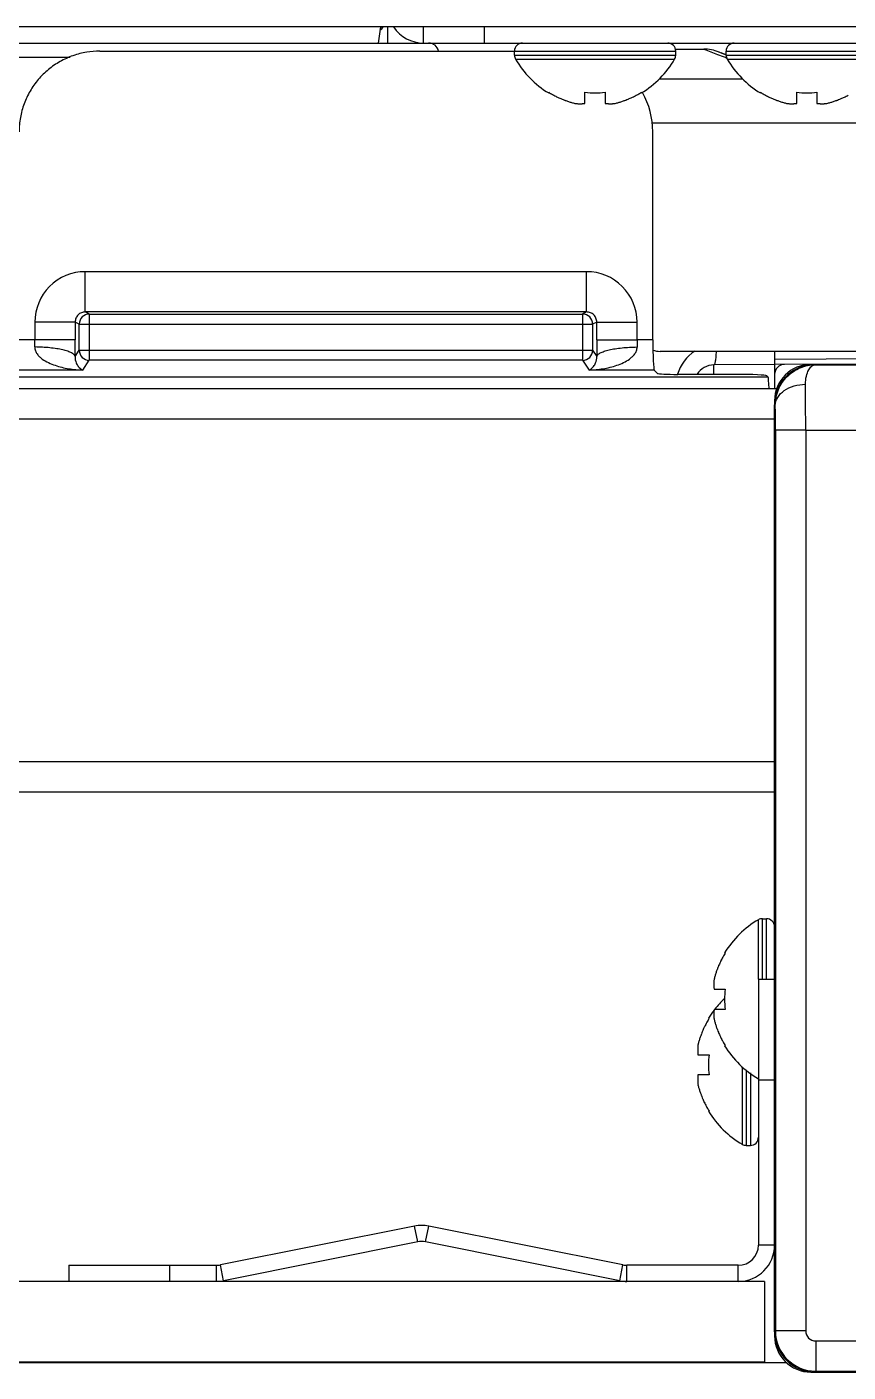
# Model space of a CAD drawing. Header units: millimetres. Extents: x -1538 to 3410, y -1646 to 2016.
# Drawn here: x 561.9 to 602.6, y -1585.4 to -1518.7 of the extents above; entities that cross this region are included whole.
import ezdxf

# ---------------------------------------------------------------- set-up
doc = ezdxf.new("R2010")
doc.units = ezdxf.units.MM
doc.header["$LTSCALE"] = 23.1
doc.layers.get('0').update_dxf_attribs({"linetype": 'CONTINUOUS'})

msp = doc.modelspace()

# ---------------------------------------------------------------- linework, layer by layer
at = {"linetype": 'Continuous'}
for p, q in [((647.034, -1518.664), (-171.766, -1518.664)), ((579.387, -1518.664), (579.285, -1519.464)), ((579.734, -1518.664), (579.734, -1519.464)), ((581.534, -1519.464), (581.534, -1518.664)), ((584.534, -1518.664), (584.534, -1519.464)), ((-144.466, -1519.464), (581.534, -1519.464)), ((565.477, -1519.864), (586.034, -1519.864)), ((581.534, -1519.464), (646.734, -1519.464)), ((586.034, -1519.864), (594.034, -1519.864)), ((586.034, -1520.064), (586.034, -1519.864)), ((594.014, -1519.764), (595.433, -1519.764)), ((594.034, -1520.064), (594.034, -1519.864)), ((595.435, -1519.77), (595.42, -1519.764)), ((596.534, -1519.864), (604.534, -1519.864)), ((596.534, -1520.064), (596.534, -1519.864)), ((-145.175, -1520.158), (563.999, -1520.158)), ((586.034, -1520.064), (594.034, -1520.064)), ((586.089, -1520.265), (593.98, -1520.265)), ((596.337, -1519.977), (596.179, -1519.913)), ((596.222, -1519.931), (596.179, -1519.913)), ((596.538, -1520.055), (596.288, -1519.957)), ((596.508, -1520.044), (596.337, -1519.977)), ((596.534, -1520.053), (596.508, -1520.044)), ((596.534, -1520.064), (604.534, -1520.064)), ((596.543, -1520.193), (596.54, -1520.192)), ((596.589, -1520.265), (604.48, -1520.265)), ((593.216, -1521.241), (597.352, -1521.241)), ((587.734, -1521.942), (587.734, -1521.909)), ((589.534, -1522.459), (589.534, -1521.909)), ((590.534, -1521.909), (590.534, -1522.459)), ((592.334, -1521.909), (592.334, -1521.942)), ((598.234, -1521.942), (598.234, -1521.909)), ((600.034, -1522.459), (600.034, -1521.909)), ((601.034, -1521.909), (601.034, -1522.459)), ((592.858, -1523.431), (615.947, -1523.431)), ((592.896, -1534.192), (592.896, -1523.864)), ((589.616, -1530.809), (564.753, -1530.809)), ((564.753, -1532.809), (564.753, -1530.809)), ((589.616, -1532.809), (589.616, -1530.809)), ((589.616, -1532.809), (564.753, -1532.809)), ((564.955, -1532.91), (564.753, -1532.809)), ((564.955, -1532.91), (589.413, -1532.91)), ((564.955, -1532.91), (564.955, -1535.208)), ((589.616, -1532.809), (589.413, -1532.91)), ((589.413, -1532.91), (589.413, -1535.208)), ((564.252, -1533.308), (562.253, -1533.308)), ((562.253, -1533.308), (562.253, -1534.192)), ((564.456, -1533.41), (564.252, -1533.308)), ((564.252, -1533.308), (564.252, -1534.192)), ((564.456, -1533.41), (589.913, -1533.41)), ((564.456, -1534.709), (564.456, -1533.41)), ((590.117, -1533.308), (589.913, -1533.41)), ((589.913, -1533.41), (589.913, -1534.709)), ((590.117, -1533.308), (592.116, -1533.308)), ((590.117, -1534.192), (590.117, -1533.308)), ((592.116, -1534.192), (592.116, -1533.308)), ((562.253, -1534.192), (561.473, -1534.192)), ((564.252, -1534.192), (562.253, -1534.192)), ((590.117, -1534.192), (592.116, -1534.192)), ((592.896, -1534.192), (592.116, -1534.192)), ((564.248, -1535.02), (564.456, -1534.709)), ((564.456, -1534.709), (589.913, -1534.709)), ((564.634, -1535.69), (564.955, -1535.208)), ((589.413, -1535.208), (564.955, -1535.208)), ((589.413, -1535.208), (589.735, -1535.69)), ((589.913, -1534.709), (590.12, -1535.02)), ((608.934, -1534.764), (593.258, -1534.764)), ((598.934, -1534.764), (598.934, -1536.614)), ((608.982, -1535.12), (598.934, -1535.164)), ((564.634, -1535.69), (561.398, -1535.69)), ((592.971, -1535.69), (589.735, -1535.69)), ((592.971, -1535.69), (593.135, -1535.854)), ((597.051, -1535.904), (594.133, -1535.904)), ((598.934, -1535.414), (595.926, -1535.44)), ((609.233, -1535.369), (598.934, -1535.414)), ((600.734, -1535.414), (647.134, -1535.414)), ((600.948, -1535.428), (600.934, -1535.414)), ((600.948, -1535.428), (646.92, -1535.428)), ((598.61, -1536.039), (555.759, -1536.039)), ((598.549, -1535.978), (598.61, -1536.039)), ((-159.156, -1536.614), (599.038, -1536.614)), ((598.934, -1537.214), (598.934, -1583.614)), ((598.97, -1537.449), (598.934, -1537.413)), ((598.934, -1583.414), (598.934, -1537.413)), ((-159.066, -1538.114), (598.934, -1538.114)), ((600.478, -1538.677), (598.978, -1538.677)), ((598.978, -1538.677), (598.978, -1583.37)), ((600.478, -1538.677), (647.39, -1538.677)), ((600.478, -1538.677), (600.478, -1583.37)), ((-159.066, -1555.114), (598.934, -1555.114)), ((-159.066, -1556.614), (598.934, -1556.614)), ((598.132, -1565.914), (598.132, -1562.968)), ((598.334, -1562.914), (598.534, -1562.914)), ((598.334, -1565.914), (598.334, -1562.914)), ((598.534, -1565.914), (598.534, -1562.914)), ((596.456, -1564.614), (596.489, -1564.614)), ((598.134, -1565.914), (598.934, -1565.914)), ((598.134, -1565.914), (598.134, -1579.114)), ((595.938, -1566.414), (596.489, -1566.414)), ((595.656, -1567.864), (595.689, -1567.864)), ((596.489, -1567.414), (595.938, -1567.414)), ((596.489, -1569.214), (596.456, -1569.214)), ((595.138, -1569.664), (595.689, -1569.664)), ((597.332, -1570.265), (597.332, -1574.109)), ((597.534, -1570.426), (597.534, -1574.164)), ((597.734, -1570.571), (597.734, -1574.164)), ((595.689, -1570.664), (595.138, -1570.664)), ((598.134, -1570.914), (598.934, -1570.914)), ((595.689, -1572.464), (595.656, -1572.464)), ((597.534, -1574.164), (597.734, -1574.164)), ((581.081, -1578.168), (571.452, -1580.094)), ((581.238, -1578.953), (581.081, -1578.168)), ((581.63, -1578.953), (581.787, -1578.168)), ((591.416, -1580.094), (581.787, -1578.168)), ((581.238, -1578.953), (571.609, -1580.879)), ((591.259, -1580.879), (581.63, -1578.953)), ((598.934, -1579.114), (598.134, -1579.114)), ((563.934, -1580.114), (571.256, -1580.114)), ((563.934, -1580.114), (563.934, -1580.914)), ((568.934, -1580.114), (568.934, -1580.914)), ((571.256, -1580.914), (571.256, -1580.114)), ((571.609, -1580.879), (571.452, -1580.094)), ((591.259, -1580.879), (591.416, -1580.094)), ((597.134, -1580.114), (591.612, -1580.114)), ((591.612, -1580.914), (591.612, -1580.114)), ((597.134, -1580.914), (597.134, -1580.114)), ((598.434, -1580.914), (-158.566, -1580.914)), ((598.434, -1580.914), (598.434, -1584.914)), ((598.978, -1583.37), (598.934, -1583.414)), ((600.478, -1583.37), (598.978, -1583.37)), ((600.978, -1583.87), (646.89, -1583.87)), ((600.978, -1583.87), (600.978, -1585.369)), ((598.434, -1584.914), (-158.566, -1584.914)), ((599.54, -1584.956), (523.434, -1584.956)), ((600.734, -1585.414), (647.134, -1585.414)), ((600.978, -1585.369), (600.934, -1585.414)), ((646.935, -1585.414), (600.934, -1585.414)), ((600.978, -1585.369), (646.89, -1585.369))]:
    msp.add_line(p, q, dxfattribs=at)
for centre, radius, start, end in [((578.724, -1518.054), 1.01, 309.46637, 322.73465), ((581.534, -1517.664), 1.8, 213.79718, 270), ((565.477, -1523.877), 4.014, 90.00065, 99.34011), ((581.782, -1519.964), 0.5, 11.5479, 90), ((586.434, -1519.864), 0.4, 90, 180), ((593.634, -1519.864), 0.4, 0, 90), ((595.42, -1521.764), 2, 67.67798, 90.00006), ((602.05, -1504.126), 16.985, 247.07748, 249.54098), ((596.934, -1519.864), 0.4, 90, 180), ((586.434, -1520.064), 0.4, 180, 210.30118), ((590.233, -1517.844), 4.8, 210.30118, 238.62729), ((590.233, -1517.844), 4.8, 210.30118, 238.62729), ((589.835, -1517.844), 4.8, 301.37271, 329.69882), ((589.835, -1517.844), 4.8, 301.37271, 329.69882), ((593.634, -1520.064), 0.4, 329.69882, 360), ((602.045, -1504.134), 16.976, 249.54783, 250.85591), ((601.923, -1504.483), 16.606, 250.85984, 251.0863), ((596.934, -1520.064), 0.4, 180, 210.30118), ((600.733, -1517.844), 4.8, 210.30118, 238.62729), ((600.733, -1517.844), 4.8, 210.30118, 238.62729), ((590.221, -1517.856), 4.755, 238.46592, 241.0313), ((590.219, -1517.86), 4.75, 241.03163, 241.99262), ((590.217, -1517.862), 4.747, 241.99259, 243.31875), ((590.216, -1517.866), 4.744, 243.3188, 244.45978), ((590.214, -1517.869), 4.74, 244.45979, 245.42782), ((590.212, -1517.874), 4.735, 245.4278, 246.68253), ((590.21, -1517.878), 4.73, 246.68262, 247.45262), ((590.207, -1517.885), 4.723, 247.45244, 248.99746), ((590.205, -1517.892), 4.715, 248.99775, 249.4819), ((590.201, -1517.903), 4.704, 249.48126, 251.53441), ((590.195, -1517.921), 4.684, 251.53495, 252.62273), ((590.19, -1517.936), 4.669, 252.62279, 253.60512), ((590.181, -1517.966), 4.637, 253.60363, 255.68242), ((589.288, -1520.469), 2.006, 262.72591, 264.7415), ((589.286, -1520.491), 1.985, 264.74422, 265.39912), ((589.285, -1520.503), 1.973, 265.39843, 266.78331), ((589.285, -1520.514), 1.962, 266.78409, 267.62352), ((589.284, -1520.52), 1.955, 267.62337, 268.84548), ((589.284, -1520.525), 1.951, 268.84587, 270.92582), ((589.284, -1520.522), 1.953, 270.92611, 271.99638), ((589.284, -1520.516), 1.96, 271.99641, 273.02279), ((589.283, -1520.506), 1.97, 273.0233, 274.28602), ((589.283, -1520.493), 1.982, 274.28565, 275.13722), ((589.28, -1520.47), 2.005, 275.14015, 277.27441), ((590.034, -1518.164), 3.778, 262.39527, 277.60473), ((590.788, -1520.47), 2.005, 262.72561, 264.85983), ((590.786, -1520.493), 1.982, 264.86274, 265.71439), ((590.785, -1520.505), 1.97, 265.71404, 266.97664), ((590.785, -1520.516), 1.959, 266.97715, 268.00366), ((590.784, -1520.522), 1.954, 268.00369, 269.07382), ((590.784, -1520.525), 1.95, 269.07411, 270.19949), ((590.784, -1520.524), 1.951, 270.19954, 271.15407), ((590.784, -1520.52), 1.955, 271.15446, 272.37669), ((590.784, -1520.514), 1.962, 272.37652, 273.21587), ((590.783, -1520.503), 1.973, 273.21665, 274.6016), ((590.782, -1520.49), 1.985, 274.6009, 275.25576), ((590.78, -1520.469), 2.006, 275.2585, 277.27409), ((589.888, -1517.966), 4.637, 284.31758, 286.39637), ((589.879, -1517.936), 4.669, 286.39488, 287.37721), ((589.874, -1517.921), 4.684, 287.37727, 288.46505), ((589.868, -1517.903), 4.704, 288.46559, 290.51874), ((589.864, -1517.892), 4.715, 290.5181, 291.00225), ((589.861, -1517.885), 4.723, 291.00254, 292.54756), ((589.858, -1517.878), 4.73, 292.54738, 293.31738), ((589.856, -1517.874), 4.735, 293.31747, 294.5722), ((589.854, -1517.869), 4.74, 294.57218, 295.5402), ((589.853, -1517.866), 4.744, 295.54022, 296.6812), ((589.851, -1517.862), 4.747, 296.68125, 298.00741), ((589.85, -1517.86), 4.75, 298.00738, 298.96837), ((589.848, -1517.856), 4.755, 298.9687, 301.53408), ((588.9, -1523.864), 3.996, 0.00177, 29.17985), ((600.721, -1517.856), 4.755, 238.46592, 241.0313), ((600.719, -1517.86), 4.75, 241.03163, 241.99262), ((600.717, -1517.862), 4.747, 241.99259, 243.31875), ((600.716, -1517.866), 4.744, 243.3188, 244.45978), ((600.714, -1517.869), 4.74, 244.45979, 245.42782), ((600.712, -1517.874), 4.735, 245.4278, 246.68253), ((600.71, -1517.878), 4.73, 246.68262, 247.45262), ((600.707, -1517.885), 4.723, 247.45244, 248.99746), ((600.705, -1517.892), 4.715, 248.99775, 249.4819), ((600.701, -1517.903), 4.704, 249.48126, 251.53441), ((600.695, -1517.921), 4.684, 251.53495, 252.62273), ((600.69, -1517.936), 4.669, 252.62279, 253.60512), ((600.681, -1517.966), 4.637, 253.60363, 255.68242), ((599.788, -1520.469), 2.006, 262.72591, 264.7415), ((599.786, -1520.491), 1.985, 264.74422, 265.39912), ((599.785, -1520.503), 1.973, 265.39843, 266.78331), ((599.785, -1520.514), 1.962, 266.78409, 267.62352), ((599.784, -1520.52), 1.955, 267.62337, 268.84548), ((599.784, -1520.525), 1.951, 268.84587, 270.92582), ((599.784, -1520.522), 1.953, 270.92611, 271.99638), ((599.784, -1520.516), 1.96, 271.99641, 273.02279), ((599.783, -1520.506), 1.97, 273.0233, 274.28602), ((599.783, -1520.493), 1.982, 274.28565, 275.13722), ((599.78, -1520.47), 2.005, 275.14015, 277.27441), ((600.534, -1518.164), 3.778, 262.39527, 277.60473), ((601.288, -1520.47), 2.005, 262.72561, 264.85983), ((601.286, -1520.493), 1.982, 264.86274, 265.71439), ((601.285, -1520.505), 1.97, 265.71404, 266.97664), ((601.285, -1520.516), 1.959, 266.97715, 268.00366), ((601.284, -1520.522), 1.954, 268.00369, 269.07382), ((601.284, -1520.525), 1.95, 269.07411, 270.19949), ((601.284, -1520.524), 1.951, 270.19954, 271.15407), ((601.284, -1520.52), 1.955, 271.15446, 272.37669), ((601.284, -1520.514), 1.962, 272.37652, 273.21587), ((601.283, -1520.503), 1.973, 273.21665, 274.6016), ((601.282, -1520.49), 1.985, 274.6009, 275.25576), ((601.28, -1520.469), 2.006, 275.2585, 277.27409), ((600.388, -1517.966), 4.637, 284.31758, 286.39637), ((600.379, -1517.936), 4.669, 286.39488, 287.37721), ((600.374, -1517.921), 4.684, 287.37727, 288.46505), ((600.368, -1517.903), 4.704, 288.46559, 290.51874), ((600.364, -1517.892), 4.715, 290.5181, 291.00225), ((600.361, -1517.885), 4.723, 291.00254, 292.54756), ((600.358, -1517.878), 4.73, 292.54738, 293.31738), ((600.356, -1517.874), 4.735, 293.31747, 294.5722), ((600.354, -1517.869), 4.74, 294.57218, 295.5402), ((600.353, -1517.866), 4.744, 295.54022, 296.6812), ((600.351, -1517.862), 4.747, 296.68125, 298.00741), ((564.752, -1533.308), 2.499, 89.97935, 179.9915), ((589.617, -1533.308), 2.499, 0.0085, 90.02065), ((564.956, -1533.41), 0.5, 90.05852, 179.96948), ((589.413, -1533.41), 0.5, 0.03052, 89.94148), ((544.178, -1534.193), 18.074, 358.87774, 0.00234), ((465.849, -1534.194), 98.403, 359.51902, 0.00099), ((687.128, -1534.2), 97.011, 179.99555, 180.48444), ((609.918, -1534.196), 17.802, 179.98906, 181.13086), ((564.956, -1534.708), 0.501, 180.1504, 269.8963), ((589.412, -1534.708), 0.501, 270.1037, 359.8496), ((593.258, -1533.764), 1, 248.91742, 270), ((596.056, -1536.44), 2, 122.49683, 164.43524), ((595.934, -1536.44), 1, 90.5, 147.36653), ((599.434, -1535.911), 0.5, 90.24616, 179.99998), ((600.734, -1537.214), 1.8, 90, 180), ((318.975, -1538.621), 281.503, 359.98861, 0.45302), ((600.554, -1567.112), 4.8, 120.30118, 148.54207), ((598.334, -1563.314), 0.4, 90, 120.30118), ((598.534, -1563.314), 0.4, 0, 90), ((600.542, -1567.1), 4.755, 148.46592, 151.0313), ((600.513, -1567.087), 4.723, 157.45244, 158.99746), ((600.519, -1567.089), 4.73, 156.68262, 157.45262), ((600.524, -1567.091), 4.735, 155.4278, 156.68253), ((600.529, -1567.093), 4.74, 154.45979, 155.42782), ((600.532, -1567.095), 4.744, 153.3188, 154.45978), ((600.535, -1567.097), 4.747, 151.99259, 153.31875), ((600.538, -1567.098), 4.75, 151.03163, 151.99262), ((597.928, -1566.167), 2.005, 172.72561, 174.85983), ((600.431, -1567.06), 4.637, 163.60363, 165.68242), ((600.462, -1567.069), 4.669, 162.62279, 163.60512), ((600.477, -1567.074), 4.684, 161.53495, 162.62273), ((600.495, -1567.08), 4.704, 159.48126, 161.53441), ((600.506, -1567.084), 4.715, 158.99775, 159.4819), ((597.873, -1566.164), 1.95, 179.07411, 180.19949), ((597.874, -1566.164), 1.951, 180.19954, 181.15407), ((597.876, -1566.164), 1.954, 178.00369, 179.07382), ((597.877, -1566.163), 1.955, 181.15446, 182.37669), ((597.882, -1566.164), 1.959, 176.97715, 178.00366), ((597.884, -1566.163), 1.962, 182.37652, 183.21587), ((597.892, -1566.164), 1.97, 175.71404, 176.97664), ((597.895, -1566.163), 1.973, 183.21665, 184.6016), ((597.904, -1566.165), 1.982, 174.86274, 175.71439), ((597.907, -1566.162), 1.985, 184.6009, 185.25576), ((597.928, -1566.16), 2.006, 185.2585, 187.27409), ((600.242, -1566.914), 3.786, 172.40134, 179.99114), ((599.754, -1570.362), 4.8, 133.56201, 142.05712), ((600.242, -1566.913), 3.786, 180.00886, 187.59866), ((599.742, -1570.35), 4.755, 148.46592, 151.0313), ((599.754, -1570.362), 4.8, 142.76371, 148.54207), ((597.873, -1567.664), 1.951, 178.84587, 180.92582), ((597.878, -1567.664), 1.955, 177.62337, 178.84548), ((597.876, -1567.664), 1.953, 180.92611, 181.99638), ((597.884, -1567.664), 1.962, 176.78409, 177.62352), ((597.882, -1567.663), 1.96, 181.99641, 183.02279), ((597.892, -1567.663), 1.97, 183.0233, 184.28602), ((597.895, -1567.665), 1.973, 175.39843, 176.78331), ((597.905, -1567.662), 1.982, 184.28565, 185.13722), ((597.907, -1567.666), 1.985, 174.74422, 175.39912), ((597.928, -1567.66), 2.005, 185.14015, 187.27441), ((597.928, -1567.668), 2.006, 172.72591, 174.7415), ((600.431, -1566.767), 4.637, 194.31758, 196.39637), ((599.713, -1570.337), 4.723, 157.45244, 158.99746), ((599.719, -1570.339), 4.73, 156.68262, 157.45262), ((599.724, -1570.341), 4.735, 155.4278, 156.68253), ((599.729, -1570.343), 4.74, 154.45979, 155.42782), ((599.732, -1570.345), 4.744, 153.3188, 154.45978), ((599.735, -1570.347), 4.747, 151.99259, 153.31875), ((599.738, -1570.348), 4.75, 151.03163, 151.99262), ((600.462, -1566.758), 4.669, 196.39488, 197.37721), ((600.477, -1566.753), 4.684, 197.37727, 198.46505), ((600.495, -1566.747), 4.704, 198.46559, 200.51874), ((600.506, -1566.743), 4.715, 200.5181, 201.00225), ((600.513, -1566.74), 4.723, 201.00254, 202.54756), ((600.519, -1566.738), 4.73, 202.54738, 203.31738), ((600.524, -1566.736), 4.735, 203.31747, 204.5722), ((597.092, -1569.414), 1.97, 175.71404, 176.97664), ((597.104, -1569.415), 1.982, 174.86274, 175.71439), ((597.128, -1569.417), 2.005, 172.72561, 174.85983), ((599.631, -1570.31), 4.637, 163.60363, 165.68242), ((599.662, -1570.319), 4.669, 162.62279, 163.60512), ((599.677, -1570.324), 4.684, 161.53495, 162.62273), ((599.695, -1570.33), 4.704, 159.48126, 161.53441), ((599.706, -1570.334), 4.715, 158.99775, 159.4819), ((600.529, -1566.734), 4.74, 204.57218, 205.5402), ((600.532, -1566.732), 4.744, 205.54022, 206.6812), ((600.535, -1566.73), 4.747, 206.68125, 208.00741), ((600.538, -1566.729), 4.75, 208.00738, 208.96837), ((600.542, -1566.727), 4.755, 208.9687, 211.53408), ((600.554, -1566.715), 4.8, 211.45793, 239.69882), ((597.073, -1569.414), 1.95, 179.07411, 180.19949), ((597.074, -1569.414), 1.951, 180.19954, 181.15407), ((597.076, -1569.414), 1.954, 178.00369, 179.07382), ((597.077, -1569.413), 1.955, 181.15446, 182.37669), ((597.082, -1569.414), 1.959, 176.97715, 178.00366), ((597.084, -1569.413), 1.962, 182.37652, 183.21587), ((597.095, -1569.413), 1.973, 183.21665, 184.6016), ((597.107, -1569.412), 1.985, 184.6009, 185.25576), ((597.128, -1569.41), 2.006, 185.2585, 187.27409), ((599.442, -1570.164), 3.786, 172.40134, 179.99114), ((599.442, -1570.163), 3.786, 180.00886, 187.59866), ((597.073, -1570.914), 1.951, 178.84587, 180.92582), ((597.078, -1570.914), 1.955, 177.62337, 178.84548), ((597.076, -1570.914), 1.953, 180.92611, 181.99638), ((597.084, -1570.914), 1.962, 176.78409, 177.62352), ((597.082, -1570.913), 1.96, 181.99641, 183.02279), ((597.092, -1570.913), 1.97, 183.0233, 184.28602), ((597.095, -1570.915), 1.973, 175.39843, 176.78331), ((597.105, -1570.912), 1.982, 184.28565, 185.13722), ((597.107, -1570.916), 1.985, 174.74422, 175.39912), ((597.128, -1570.91), 2.005, 185.14015, 187.27441), ((597.128, -1570.918), 2.006, 172.72591, 174.7415), ((599.631, -1570.017), 4.637, 194.31758, 196.39637), ((599.662, -1570.008), 4.669, 196.39488, 197.37721), ((599.677, -1570.003), 4.684, 197.37727, 198.46505), ((599.695, -1569.997), 4.704, 198.46559, 200.51874), ((599.706, -1569.993), 4.715, 200.5181, 201.00225), ((599.713, -1569.99), 4.723, 201.00254, 202.54756), ((599.719, -1569.988), 4.73, 202.54738, 203.31738), ((599.724, -1569.986), 4.735, 203.31747, 204.5722), ((599.729, -1569.984), 4.74, 204.57218, 205.5402), ((599.732, -1569.982), 4.744, 205.54022, 206.6812), ((599.735, -1569.98), 4.747, 206.68125, 208.00741), ((599.738, -1569.979), 4.75, 208.00738, 208.96837), ((599.742, -1569.977), 4.755, 208.9687, 211.53408), ((599.754, -1569.965), 4.8, 211.45793, 239.69882), ((597.734, -1573.764), 0.4, 270, 360), ((597.534, -1573.764), 0.4, 239.69882, 270), ((581.434, -1579.933), 1.8, 78.69007, 101.30993), ((581.434, -1579.933), 1, 78.69007, 101.30993), ((597.134, -1579.114), 1.8, 270, 360), ((597.134, -1579.114), 1, 270, 360), ((571.256, -1579.114), 1, 270, 281.30993), ((591.612, -1579.114), 1, 258.69007, 270), ((591.612, -1579.114), 1.8, 258.69007, 270), ((600.734, -1583.614), 1.8, 180, 270), ((600.979, -1583.369), 2, 180.01489, 269.98511), ((600.978, -1583.37), 0.5, 179.99665, 270.00304)]:
    msp.add_arc(centre, radius, start, end, dxfattribs=at)
for centre, major_axis, ratio, start_param, end_param in [((592.975, -1534.192), (0, 1.5), 0.052408, -4.712389, -3.193953), ((594.133, -1535.852), (1, 0), 0.052408, -3.089233, -1.570796), ((597.051, -1535.983), (1.5, 0), 0.052408, 0.05236, 1.570796), ((600.935, -1537.414), (-1.415, 1.415), 0.999695, -0.785246, 0.68665), ((598.606, -1537.537), (0, 1.5), 0.052408, -0.901822, -0.05236), ((600.935, -1537.414), (1.415, -1.415), 0.999695, -2.454943, -2.356347), ((600.935, -1583.413), (1.415, 1.415), 0.999695, 2.356347, 3.926839)]:
    msp.add_ellipse(centre, major_axis=major_axis, ratio=ratio, start_param=start_param, end_param=end_param, dxfattribs=at)
for points, knots in [([(564.826, -1519.917), (564.594, -1519.955), (564.138, -1520.072), (563.494, -1520.365), (562.912, -1520.765), (562.409, -1521.261), (562, -1521.838), (561.699, -1522.477), (561.514, -1523.159), (561.473, -1523.629), (561.473, -1523.864)], [0, 0, 0, 0, 0.125, 0.250001, 0.375001, 0.500001, 0.625001, 0.75, 0.875, 1, 1, 1, 1]), ([(564.753, -1532.809), (564.688, -1532.809), (564.557, -1532.834), (564.39, -1532.944), (564.277, -1533.111), (564.252, -1533.243), (564.252, -1533.308)], [0, 0, 0, 0, 0.248906, 0.498879, 0.749516, 1, 1, 1, 1]), ([(590.117, -1533.308), (590.117, -1533.243), (590.091, -1533.111), (589.979, -1532.944), (589.812, -1532.834), (589.681, -1532.809), (589.616, -1532.809)], [0, 0, 0, 0, 0.250484, 0.501121, 0.751094, 1, 1, 1, 1]), ([(562.249, -1534.547), (562.248, -1534.61), (562.271, -1534.735), (562.362, -1534.897), (562.483, -1535.032), (562.667, -1535.183), (562.925, -1535.331), (563.253, -1535.462), (563.592, -1535.56), (563.936, -1535.629), (564.284, -1535.673), (564.517, -1535.687), (564.634, -1535.69)], [0, 0, 0, 0, 0.066339, 0.130822, 0.194253, 0.257099, 0.381791, 0.505958, 0.629807, 0.753416, 0.876812, 1, 1, 1, 1]), ([(564.248, -1535.02), (564.243, -1534.986), (564.209, -1534.934), (564.144, -1534.882), (564.042, -1534.82), (563.873, -1534.752), (563.625, -1534.684), (563.328, -1534.627), (562.991, -1534.584), (562.627, -1534.556), (562.377, -1534.548), (562.249, -1534.547)], [0, 0, 0, 0, 0.04871, 0.080928, 0.119502, 0.216392, 0.338694, 0.483182, 0.645238, 0.81959, 1, 1, 1, 1]), ([(589.735, -1535.69), (589.851, -1535.687), (590.084, -1535.673), (590.432, -1535.629), (590.777, -1535.56), (591.115, -1535.462), (591.443, -1535.331), (591.701, -1535.183), (591.885, -1535.032), (592.007, -1534.897), (592.098, -1534.735), (592.12, -1534.61), (592.119, -1534.547)], [0, 0, 0, 0, 0.123189, 0.246585, 0.370194, 0.494046, 0.618214, 0.742906, 0.805752, 0.869182, 0.933664, 1, 1, 1, 1]), ([(590.12, -1535.02), (590.125, -1534.986), (590.16, -1534.934), (590.225, -1534.882), (590.326, -1534.82), (590.496, -1534.752), (590.744, -1534.684), (591.041, -1534.627), (591.378, -1534.584), (591.741, -1534.556), (591.992, -1534.548), (592.119, -1534.547)], [0, 0, 0, 0, 0.048709, 0.080928, 0.119501, 0.216392, 0.338694, 0.483182, 0.645239, 0.81959, 1, 1, 1, 1]), ([(564.248, -1535.02), (564.243, -1535.128), (564.278, -1535.308), (564.413, -1535.544), (564.545, -1535.656), (564.634, -1535.69)], [0, 0, 0, 0, 0.398559, 0.647192, 1, 1, 1, 1]), ([(589.735, -1535.69), (589.824, -1535.656), (589.956, -1535.544), (590.091, -1535.308), (590.125, -1535.128), (590.12, -1535.02)], [0, 0, 0, 0, 0.352807, 0.601441, 1, 1, 1, 1]), ([(596.035, -1534.764), (596.032, -1534.855), (596.023, -1535.019), (596.004, -1535.209), (595.982, -1535.327), (595.968, -1535.38), (595.954, -1535.411), (595.944, -1535.429), (595.933, -1535.44), (595.926, -1535.44)], [0, 0, 0, 0, 0.392862, 0.705459, 0.822529, 0.910229, 0.942758, 0.96797, 1, 1, 1, 1]), ([(595.922, -1535.898), (595.922, -1535.863), (595.922, -1535.799), (595.922, -1535.708), (595.922, -1535.629), (595.923, -1535.564), (595.923, -1535.518), (595.924, -1535.488), (595.924, -1535.471), (595.924, -1535.458), (595.924, -1535.448), (595.925, -1535.444), (595.925, -1535.44), (595.926, -1535.44)], [0, 0, 0, 0, 0.22454, 0.423908, 0.596143, 0.73949, 0.852505, 0.897289, 0.934077, 0.962778, 0.983347, 0.995751, 1, 1, 1, 1]), ([(598.97, -1537.449), (598.968, -1537.18), (599.075, -1536.642), (599.526, -1535.974), (600.183, -1535.534), (600.696, -1535.43), (600.948, -1535.428)], [0, 0, 0, 0, 0.258498, 0.510789, 0.757209, 1, 1, 1, 1]), ([(600.469, -1536.395), (600.468, -1536.258), (600.493, -1536.013), (600.589, -1535.737), (600.692, -1535.579), (600.772, -1535.497), (600.857, -1535.444), (600.919, -1535.43), (600.948, -1535.428)], [0, 0, 0, 0, 0.354449, 0.63183, 0.743901, 0.840272, 0.923861, 1, 1, 1, 1]), ([(598.97, -1537.449), (598.972, -1537.309), (599.068, -1537.012), (599.417, -1536.671), (599.905, -1536.45), (600.277, -1536.397), (600.469, -1536.396)], [0, 0, 0, 0, 0.20869, 0.444303, 0.712141, 1, 1, 1, 1]), ([(598.978, -1538.677), (598.978, -1538.564), (598.978, -1538.155), (598.975, -1537.745), (598.97, -1537.449)], [0, 0, 0, 0, 0.275371, 1, 1, 1, 1])]:
    msp.add_open_spline(points, degree=3, knots=knots, dxfattribs=at)

doc.saveas('drawing.dxf')
